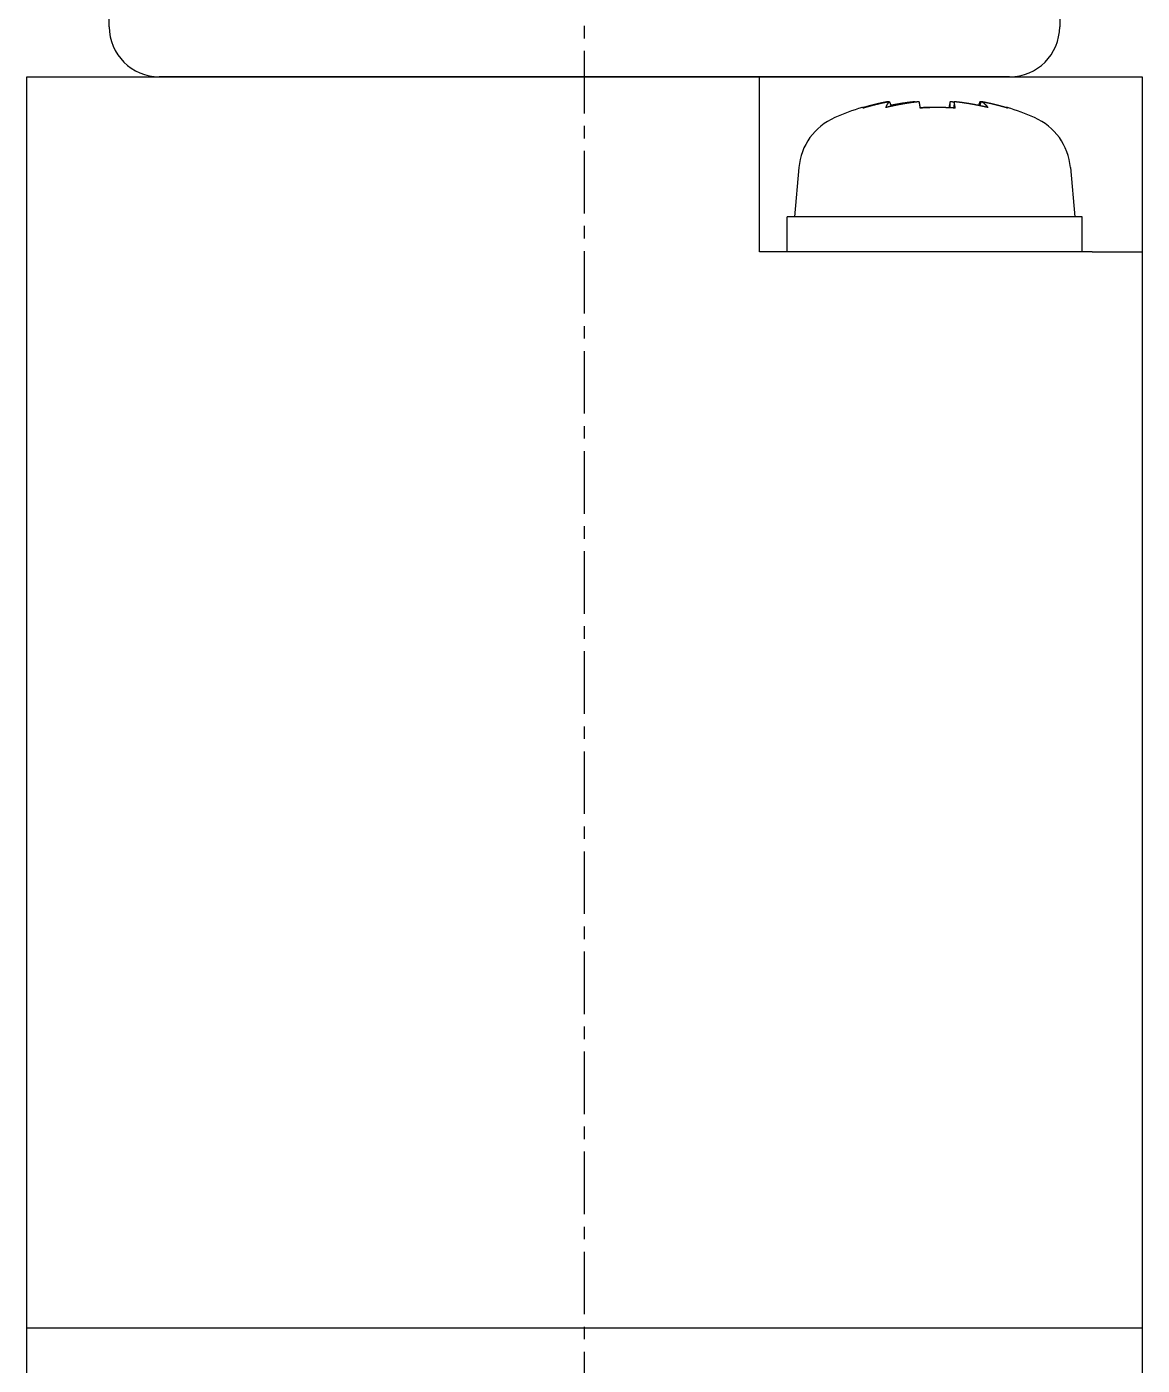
# Model space of a CAD drawing. Extents: x 8 to 293, y -214 to 82.
# Drawn here: x 69.33 to 91.63, y -108.77 to -82.02 of the extents above; entities that cross this region are included whole.
import ezdxf

# ---------------------------------------------------------------- set-up
doc = ezdxf.new("R2010")
doc.units = 0
doc.linetypes.add('CENTER', pattern=[2, 1.25, -0.25, 0.25, -0.25])
doc.layers.get('0').update_dxf_attribs({"linetype": 'CONTINUOUS'})
doc.layers.add('CENTER', color=1, linetype='CENTER')

msp = doc.modelspace()

# ---------------------------------------------------------------- linework, layer by layer
at = {"color": 7, "linetype": 'CONTINUOUS'}
for p, q in [((70.976, -82.019), (70.976, -74.519)), ((89.976, -74.519), (89.976, -82.019)), ((69.326, -83.019), (91.626, -83.019)), ((69.326, -164.019), (69.326, -83.019)), ((88.976, -83.019), (71.976, -83.019)), ((83.976, -86.519), (83.976, -83.019)), ((91.626, -83.019), (91.626, -164.019)), ((86.546, -83.522), (86.544, -83.517)), ((86.574, -83.517), (86.61, -83.608)), ((87.088, -83.517), (87.088, -83.526)), ((87.787, -83.64), (87.785, -83.517)), ((87.865, -83.517), (87.863, -83.643)), ((88.379, -83.517), (88.35, -83.591)), ((88.378, -83.597), (88.409, -83.517)), ((84.763, -84.831), (84.676, -85.819)), ((90.19, -84.831), (90.276, -85.819)), ((84.526, -86.519), (84.526, -85.819)), ((90.426, -85.819), (84.526, -85.819)), ((90.426, -86.519), (90.426, -85.819)), ((90.626, -86.519), (83.976, -86.519)), ((90.626, -86.519), (91.626, -86.519)), ((69.326, -108.019), (91.626, -108.019))]:
    msp.add_line(p, q, dxfattribs=at)
for points in [[(86.05, -83.645, 0), (86.05, -83.645, 0), (86.05, -83.644, 0), (86.05, -83.644, 0), (86.049, -83.644, 0), (86.049, -83.644, 0), (86.049, -83.644, 0), (86.048, -83.643, 0), (86.048, -83.643, 0), (86.048, -83.643, 0), (86.047, -83.643, 0), (86.047, -83.642, 0), (86.047, -83.642, 0), (86.046, -83.642, 0), (86.046, -83.642, 0), (86.046, -83.642, 0), (86.046, -83.642, 0), (86.045, -83.641, 0), (86.045, -83.641, 0), (86.045, -83.641, 0), (86.044, -83.641, 0), (86.044, -83.641, 0), (86.044, -83.641, 0), (86.044, -83.64, 0), (86.043, -83.64, 0), (86.043, -83.64, 0), (86.043, -83.64, 0), (86.043, -83.64, 0), (86.042, -83.639, 0), (86.042, -83.639, 0), (86.042, -83.639, 0), (86.041, -83.639, 0), (86.041, -83.639, 0), (86.041, -83.639, 0), (86.041, -83.639, 0), (86.04, -83.638, 0), (86.04, -83.638, 0), (86.04, -83.638, 0), (86.04, -83.638, 0), (86.039, -83.638, 0), (86.039, -83.638, 0), (86.039, -83.638, 0), (86.039, -83.638, 0), (86.038, -83.638, 0), (86.038, -83.637, 0), (86.038, -83.637, 0), (86.038, -83.637, 0), (86.037, -83.637, 0), (86.037, -83.637, 0), (86.037, -83.637, 0), (86.037, -83.637, 0), (86.037, -83.637, 0), (86.036, -83.636, 0), (86.036, -83.636, 0), (86.036, -83.636, 0), (86.036, -83.636, 0), (86.035, -83.636, 0), (86.035, -83.636, 0), (86.035, -83.636, 0), (86.035, -83.636, 0), (86.034, -83.636, 0), (86.034, -83.636, 0), (86.034, -83.636, 0), (86.034, -83.635, 0), (86.034, -83.635, 0), (86.033, -83.635, 0), (86.033, -83.635, 0), (86.033, -83.635, 0), (86.033, -83.635, 0), (86.033, -83.635, 0), (86.032, -83.635, 0), (86.032, -83.635, 0), (86.032, -83.635, 0), (86.032, -83.635, 0), (86.032, -83.635, 0), (86.031, -83.635, 0), (86.031, -83.635, 0), (86.031, -83.635, 0), (86.031, -83.635, 0), (86.031, -83.635, 0), (86.031, -83.635, 0), (86.03, -83.635, 0), (86.03, -83.635, 0), (86.03, -83.635, 0), (86.03, -83.634, 0), (86.03, -83.634, 0), (86.029, -83.634, 0), (86.029, -83.634, 0), (86.029, -83.634, 0), (86.029, -83.634, 0), (86.029, -83.634, 0), (86.029, -83.634, 0), (86.028, -83.634, 0), (86.028, -83.634, 0), (86.028, -83.634, 0), (86.028, -83.634, 0), (86.028, -83.634, 0), (86.028, -83.634, 0), (86.027, -83.634, 0), (86.027, -83.634, 0), (86.027, -83.634, 0), (86.027, -83.634, 0), (86.027, -83.634, 0), (86.027, -83.634, 0), (86.026, -83.634, 0), (86.026, -83.634, 0), (86.026, -83.634, 0), (86.026, -83.635, 0), (86.026, -83.635, 0), (86.026, -83.635, 0), (86.026, -83.635, 0), (86.026, -83.635, 0), (86.025, -83.635, 0), (86.025, -83.635, 0), (86.025, -83.635, 0), (86.025, -83.635, 0), (86.025, -83.635, 0), (86.025, -83.635, 0), (86.025, -83.635, 0), (86.025, -83.635, 0), (86.024, -83.635, 0), (86.024, -83.635, 0), (86.024, -83.635, 0), (86.024, -83.635, 0), (86.024, -83.635, 0), (86.024, -83.635, 0), (86.024, -83.635, 0), (86.024, -83.635, 0), (86.023, -83.635, 0)], [(86.544, -83.517, 0), (86.54, -83.518, 0), (86.536, -83.518, 0), (86.532, -83.519, 0), (86.528, -83.52, 0), (86.524, -83.521, 0), (86.52, -83.521, 0), (86.516, -83.522, 0), (86.512, -83.523, 0), (86.508, -83.524, 0), (86.504, -83.525, 0), (86.5, -83.525, 0), (86.496, -83.526, 0), (86.492, -83.527, 0), (86.488, -83.528, 0), (86.484, -83.528, 0), (86.48, -83.529, 0), (86.476, -83.53, 0), (86.472, -83.531, 0), (86.469, -83.532, 0), (86.465, -83.532, 0), (86.46, -83.533, 0), (86.457, -83.534, 0), (86.453, -83.535, 0), (86.449, -83.536, 0), (86.445, -83.537, 0), (86.441, -83.537, 0), (86.437, -83.538, 0), (86.433, -83.539, 0), (86.429, -83.54, 0), (86.425, -83.541, 0), (86.421, -83.541, 0), (86.417, -83.542, 0), (86.413, -83.543, 0), (86.409, -83.544, 0), (86.405, -83.545, 0), (86.401, -83.546, 0), (86.397, -83.547, 0), (86.393, -83.547, 0), (86.389, -83.548, 0), (86.385, -83.549, 0), (86.381, -83.55, 0), (86.377, -83.551, 0), (86.374, -83.552, 0), (86.37, -83.553, 0), (86.366, -83.554, 0), (86.362, -83.555, 0), (86.358, -83.555, 0), (86.354, -83.556, 0), (86.35, -83.557, 0), (86.346, -83.558, 0), (86.342, -83.559, 0), (86.338, -83.56, 0), (86.334, -83.561, 0), (86.33, -83.562, 0), (86.326, -83.563, 0), (86.322, -83.564, 0), (86.318, -83.565, 0), (86.314, -83.566, 0), (86.31, -83.567, 0), (86.306, -83.567, 0), (86.302, -83.568, 0), (86.299, -83.569, 0), (86.295, -83.57, 0), (86.291, -83.571, 0), (86.287, -83.572, 0), (86.283, -83.573, 0), (86.279, -83.574, 0), (86.275, -83.575, 0), (86.271, -83.576, 0), (86.267, -83.577, 0), (86.263, -83.578, 0), (86.259, -83.579, 0), (86.255, -83.58, 0), (86.251, -83.581, 0), (86.248, -83.582, 0), (86.244, -83.583, 0), (86.24, -83.584, 0), (86.236, -83.585, 0), (86.232, -83.586, 0), (86.228, -83.587, 0), (86.224, -83.588, 0), (86.22, -83.589, 0), (86.216, -83.59, 0), (86.212, -83.591, 0), (86.208, -83.592, 0), (86.204, -83.593, 0), (86.201, -83.594, 0), (86.197, -83.595, 0), (86.193, -83.596, 0), (86.189, -83.597, 0), (86.185, -83.598, 0), (86.181, -83.599, 0), (86.177, -83.6, 0), (86.173, -83.601, 0), (86.169, -83.602, 0), (86.165, -83.603, 0), (86.161, -83.604, 0), (86.157, -83.605, 0), (86.153, -83.606, 0), (86.15, -83.608, 0), (86.146, -83.609, 0), (86.142, -83.61, 0), (86.138, -83.611, 0), (86.134, -83.612, 0), (86.13, -83.613, 0), (86.126, -83.614, 0), (86.122, -83.615, 0), (86.118, -83.616, 0), (86.115, -83.617, 0), (86.111, -83.618, 0), (86.107, -83.619, 0), (86.103, -83.621, 0), (86.099, -83.622, 0), (86.095, -83.623, 0), (86.091, -83.624, 0), (86.087, -83.625, 0), (86.083, -83.626, 0), (86.079, -83.627, 0), (86.076, -83.628, 0), (86.072, -83.629, 0), (86.068, -83.631, 0), (86.064, -83.632, 0), (86.06, -83.633, 0), (86.056, -83.634, 0), (86.052, -83.635, 0), (86.048, -83.636, 0), (86.045, -83.638, 0), (86.041, -83.639, 0)], [(86.574, -83.517, 0), (86.57, -83.518, 0), (86.566, -83.518, 0), (86.562, -83.519, 0), (86.558, -83.52, 0), (86.554, -83.521, 0), (86.549, -83.522, 0), (86.545, -83.522, 0), (86.541, -83.523, 0), (86.537, -83.524, 0), (86.533, -83.525, 0), (86.529, -83.526, 0), (86.525, -83.526, 0), (86.52, -83.527, 0), (86.516, -83.528, 0), (86.512, -83.529, 0), (86.508, -83.53, 0), (86.504, -83.531, 0), (86.5, -83.531, 0), (86.496, -83.532, 0), (86.492, -83.533, 0), (86.487, -83.534, 0), (86.483, -83.535, 0), (86.479, -83.536, 0), (86.475, -83.537, 0), (86.471, -83.537, 0), (86.467, -83.538, 0), (86.463, -83.539, 0), (86.459, -83.54, 0), (86.454, -83.541, 0), (86.45, -83.542, 0), (86.446, -83.543, 0), (86.442, -83.543, 0), (86.438, -83.544, 0), (86.434, -83.545, 0), (86.43, -83.546, 0), (86.426, -83.547, 0), (86.421, -83.548, 0), (86.417, -83.549, 0), (86.413, -83.55, 0), (86.409, -83.551, 0), (86.405, -83.552, 0), (86.401, -83.553, 0), (86.397, -83.553, 0), (86.393, -83.554, 0), (86.389, -83.555, 0), (86.385, -83.556, 0), (86.38, -83.557, 0), (86.376, -83.558, 0), (86.372, -83.559, 0), (86.368, -83.56, 0), (86.364, -83.561, 0), (86.36, -83.562, 0), (86.356, -83.563, 0), (86.352, -83.564, 0), (86.348, -83.565, 0), (86.344, -83.566, 0), (86.339, -83.567, 0), (86.335, -83.568, 0), (86.331, -83.569, 0), (86.327, -83.57, 0), (86.323, -83.571, 0), (86.319, -83.572, 0), (86.315, -83.573, 0), (86.311, -83.574, 0), (86.307, -83.575, 0), (86.302, -83.576, 0), (86.298, -83.577, 0), (86.294, -83.578, 0), (86.29, -83.579, 0), (86.286, -83.58, 0), (86.282, -83.581, 0), (86.278, -83.582, 0), (86.274, -83.583, 0), (86.27, -83.584, 0), (86.266, -83.585, 0), (86.262, -83.586, 0), (86.257, -83.587, 0), (86.253, -83.588, 0), (86.249, -83.589, 0), (86.245, -83.59, 0), (86.241, -83.591, 0), (86.237, -83.592, 0), (86.233, -83.593, 0), (86.229, -83.594, 0), (86.225, -83.596, 0), (86.221, -83.597, 0), (86.217, -83.598, 0), (86.213, -83.599, 0), (86.209, -83.6, 0), (86.204, -83.601, 0), (86.201, -83.602, 0), (86.196, -83.603, 0), (86.192, -83.604, 0), (86.188, -83.605, 0), (86.184, -83.606, 0), (86.18, -83.608, 0), (86.176, -83.609, 0), (86.172, -83.61, 0), (86.168, -83.611, 0), (86.164, -83.612, 0), (86.16, -83.613, 0), (86.156, -83.614, 0), (86.152, -83.615, 0), (86.148, -83.617, 0), (86.144, -83.618, 0), (86.139, -83.619, 0), (86.135, -83.62, 0), (86.131, -83.621, 0), (86.127, -83.622, 0), (86.123, -83.623, 0), (86.119, -83.624, 0), (86.115, -83.626, 0), (86.111, -83.627, 0), (86.107, -83.628, 0), (86.103, -83.629, 0), (86.099, -83.63, 0), (86.095, -83.632, 0), (86.091, -83.633, 0), (86.087, -83.634, 0), (86.083, -83.635, 0), (86.079, -83.636, 0), (86.075, -83.638, 0), (86.071, -83.639, 0), (86.067, -83.64, 0), (86.063, -83.641, 0), (86.059, -83.642, 0), (86.055, -83.644, 0), (86.05, -83.645, 0)], [(87.168, -83.517, 0), (87.162, -83.517, 0), (87.157, -83.518, 0), (87.152, -83.519, 0), (87.147, -83.519, 0), (87.141, -83.52, 0), (87.136, -83.52, 0), (87.131, -83.521, 0), (87.126, -83.522, 0), (87.12, -83.522, 0), (87.115, -83.523, 0), (87.11, -83.523, 0), (87.105, -83.524, 0), (87.099, -83.525, 0), (87.094, -83.525, 0), (87.089, -83.526, 0), (87.084, -83.527, 0), (87.078, -83.527, 0), (87.073, -83.528, 0), (87.068, -83.529, 0), (87.062, -83.529, 0), (87.057, -83.53, 0), (87.052, -83.531, 0), (87.047, -83.531, 0), (87.041, -83.532, 0), (87.036, -83.533, 0), (87.031, -83.533, 0), (87.026, -83.534, 0), (87.02, -83.535, 0), (87.015, -83.535, 0), (87.01, -83.536, 0), (87.005, -83.537, 0), (86.999, -83.538, 0), (86.994, -83.538, 0), (86.989, -83.539, 0), (86.984, -83.54, 0), (86.978, -83.541, 0), (86.973, -83.541, 0), (86.968, -83.542, 0), (86.963, -83.543, 0), (86.957, -83.544, 0), (86.952, -83.545, 0), (86.947, -83.545, 0), (86.942, -83.546, 0), (86.936, -83.547, 0), (86.931, -83.548, 0), (86.926, -83.549, 0), (86.921, -83.549, 0), (86.915, -83.55, 0), (86.91, -83.551, 0), (86.905, -83.552, 0), (86.9, -83.553, 0), (86.894, -83.554, 0), (86.889, -83.555, 0), (86.884, -83.555, 0), (86.879, -83.556, 0), (86.873, -83.557, 0), (86.868, -83.558, 0), (86.863, -83.559, 0), (86.858, -83.56, 0), (86.852, -83.561, 0), (86.847, -83.561, 0), (86.842, -83.562, 0), (86.837, -83.563, 0), (86.831, -83.564, 0), (86.826, -83.565, 0), (86.821, -83.566, 0), (86.816, -83.567, 0), (86.81, -83.568, 0), (86.805, -83.569, 0), (86.8, -83.57, 0), (86.794, -83.571, 0), (86.789, -83.572, 0), (86.784, -83.573, 0), (86.779, -83.574, 0), (86.774, -83.575, 0), (86.768, -83.576, 0), (86.763, -83.577, 0), (86.758, -83.578, 0), (86.753, -83.579, 0), (86.747, -83.58, 0), (86.742, -83.581, 0), (86.737, -83.582, 0), (86.732, -83.583, 0), (86.726, -83.584, 0), (86.721, -83.585, 0), (86.716, -83.586, 0), (86.711, -83.587, 0), (86.706, -83.588, 0), (86.7, -83.589, 0), (86.695, -83.59, 0), (86.69, -83.591, 0), (86.685, -83.592, 0), (86.679, -83.593, 0), (86.674, -83.594, 0), (86.669, -83.595, 0), (86.664, -83.597, 0), (86.658, -83.598, 0), (86.653, -83.599, 0), (86.648, -83.6, 0), (86.643, -83.601, 0), (86.638, -83.602, 0), (86.632, -83.603, 0), (86.627, -83.604, 0), (86.622, -83.605, 0), (86.617, -83.606, 0), (86.611, -83.608, 0), (86.606, -83.609, 0), (86.601, -83.61, 0), (86.596, -83.611, 0), (86.591, -83.612, 0), (86.585, -83.614, 0), (86.58, -83.615, 0), (86.575, -83.616, 0), (86.57, -83.617, 0), (86.564, -83.618, 0), (86.559, -83.62, 0), (86.554, -83.621, 0), (86.549, -83.622, 0), (86.544, -83.623, 0), (86.538, -83.624, 0), (86.533, -83.626, 0), (86.528, -83.627, 0), (86.523, -83.628, 0), (86.518, -83.629, 0), (86.512, -83.63, 0), (86.507, -83.632, 0), (86.502, -83.633, 0), (86.497, -83.634, 0)], [(86.575, -83.517, 0), (86.574, -83.517, 0), (86.573, -83.518, 0), (86.573, -83.518, 0), (86.572, -83.519, 0), (86.571, -83.519, 0), (86.57, -83.52, 0), (86.57, -83.521, 0), (86.569, -83.521, 0), (86.568, -83.522, 0), (86.567, -83.522, 0), (86.567, -83.523, 0), (86.566, -83.524, 0), (86.565, -83.524, 0), (86.564, -83.525, 0), (86.564, -83.526, 0), (86.563, -83.526, 0), (86.562, -83.527, 0), (86.561, -83.528, 0), (86.561, -83.528, 0), (86.56, -83.529, 0), (86.559, -83.53, 0), (86.559, -83.53, 0), (86.558, -83.531, 0), (86.557, -83.532, 0), (86.557, -83.532, 0), (86.556, -83.533, 0), (86.555, -83.534, 0), (86.555, -83.534, 0), (86.554, -83.535, 0), (86.553, -83.536, 0), (86.552, -83.537, 0), (86.552, -83.537, 0), (86.551, -83.538, 0), (86.55, -83.539, 0), (86.55, -83.54, 0), (86.549, -83.54, 0), (86.548, -83.541, 0), (86.548, -83.542, 0), (86.547, -83.543, 0), (86.546, -83.543, 0), (86.546, -83.544, 0), (86.545, -83.545, 0), (86.544, -83.546, 0), (86.544, -83.547, 0), (86.543, -83.547, 0), (86.542, -83.548, 0), (86.542, -83.549, 0), (86.541, -83.55, 0), (86.54, -83.551, 0), (86.54, -83.552, 0), (86.539, -83.552, 0), (86.539, -83.553, 0), (86.538, -83.554, 0), (86.537, -83.555, 0), (86.537, -83.556, 0), (86.536, -83.557, 0), (86.535, -83.558, 0), (86.535, -83.559, 0), (86.534, -83.559, 0), (86.534, -83.56, 0), (86.533, -83.561, 0), (86.532, -83.562, 0), (86.532, -83.563, 0), (86.531, -83.564, 0), (86.531, -83.565, 0), (86.53, -83.566, 0), (86.529, -83.567, 0), (86.529, -83.568, 0), (86.528, -83.569, 0), (86.528, -83.57, 0), (86.527, -83.571, 0), (86.526, -83.572, 0), (86.526, -83.573, 0), (86.525, -83.573, 0), (86.525, -83.575, 0), (86.524, -83.576, 0), (86.523, -83.576, 0), (86.523, -83.577, 0), (86.522, -83.578, 0), (86.522, -83.579, 0), (86.521, -83.581, 0), (86.52, -83.582, 0), (86.52, -83.582, 0), (86.519, -83.584, 0), (86.519, -83.585, 0), (86.518, -83.586, 0), (86.518, -83.587, 0), (86.517, -83.588, 0), (86.517, -83.589, 0), (86.516, -83.59, 0), (86.516, -83.591, 0), (86.515, -83.592, 0), (86.514, -83.593, 0), (86.514, -83.594, 0), (86.513, -83.595, 0), (86.513, -83.596, 0), (86.512, -83.597, 0), (86.512, -83.599, 0), (86.511, -83.6, 0), (86.511, -83.601, 0), (86.51, -83.602, 0), (86.51, -83.603, 0), (86.509, -83.604, 0), (86.508, -83.605, 0), (86.508, -83.606, 0), (86.507, -83.608, 0), (86.507, -83.609, 0), (86.507, -83.61, 0), (86.506, -83.611, 0), (86.505, -83.612, 0), (86.505, -83.613, 0), (86.504, -83.615, 0), (86.504, -83.616, 0), (86.504, -83.617, 0), (86.503, -83.618, 0), (86.502, -83.619, 0), (86.502, -83.621, 0), (86.501, -83.622, 0), (86.501, -83.623, 0), (86.501, -83.624, 0), (86.5, -83.626, 0), (86.5, -83.627, 0), (86.499, -83.628, 0), (86.499, -83.629, 0), (86.498, -83.63, 0), (86.498, -83.632, 0), (86.497, -83.633, 0), (86.497, -83.634, 0)], [(87.088, -83.517, 0), (87.084, -83.517, 0), (87.08, -83.518, 0), (87.076, -83.518, 0), (87.073, -83.519, 0), (87.069, -83.519, 0), (87.065, -83.519, 0), (87.061, -83.52, 0), (87.057, -83.52, 0), (87.054, -83.521, 0), (87.05, -83.521, 0), (87.046, -83.521, 0), (87.042, -83.522, 0), (87.038, -83.522, 0), (87.035, -83.523, 0), (87.031, -83.523, 0), (87.027, -83.524, 0), (87.023, -83.524, 0), (87.019, -83.525, 0), (87.016, -83.525, 0), (87.012, -83.525, 0), (87.008, -83.526, 0), (87.004, -83.526, 0), (87, -83.527, 0), (86.997, -83.527, 0), (86.993, -83.528, 0), (86.989, -83.528, 0), (86.985, -83.529, 0), (86.981, -83.529, 0), (86.978, -83.53, 0), (86.974, -83.53, 0), (86.97, -83.531, 0), (86.966, -83.531, 0), (86.963, -83.532, 0), (86.959, -83.532, 0), (86.955, -83.533, 0), (86.951, -83.533, 0), (86.947, -83.534, 0), (86.944, -83.534, 0), (86.94, -83.535, 0), (86.936, -83.535, 0), (86.932, -83.536, 0), (86.928, -83.536, 0), (86.924, -83.537, 0), (86.921, -83.537, 0), (86.917, -83.538, 0), (86.913, -83.538, 0), (86.909, -83.539, 0), (86.906, -83.539, 0), (86.902, -83.54, 0), (86.898, -83.54, 0), (86.894, -83.541, 0), (86.89, -83.541, 0), (86.887, -83.542, 0), (86.883, -83.543, 0), (86.879, -83.543, 0), (86.875, -83.544, 0), (86.871, -83.544, 0), (86.868, -83.545, 0), (86.864, -83.545, 0), (86.86, -83.546, 0), (86.856, -83.546, 0), (86.853, -83.547, 0), (86.849, -83.548, 0), (86.845, -83.548, 0), (86.841, -83.549, 0), (86.837, -83.549, 0), (86.834, -83.55, 0), (86.83, -83.55, 0), (86.826, -83.551, 0), (86.822, -83.552, 0), (86.818, -83.552, 0), (86.815, -83.553, 0), (86.811, -83.553, 0), (86.807, -83.554, 0), (86.803, -83.555, 0), (86.799, -83.555, 0), (86.796, -83.556, 0), (86.792, -83.557, 0), (86.788, -83.557, 0), (86.784, -83.558, 0), (86.781, -83.558, 0), (86.777, -83.559, 0), (86.773, -83.56, 0), (86.769, -83.56, 0), (86.765, -83.561, 0), (86.762, -83.562, 0), (86.758, -83.562, 0), (86.754, -83.563, 0), (86.75, -83.564, 0), (86.746, -83.564, 0), (86.743, -83.565, 0), (86.739, -83.566, 0), (86.735, -83.566, 0), (86.731, -83.567, 0), (86.728, -83.567, 0), (86.724, -83.568, 0), (86.72, -83.569, 0), (86.716, -83.57, 0), (86.713, -83.57, 0), (86.709, -83.571, 0), (86.705, -83.572, 0), (86.701, -83.572, 0), (86.697, -83.573, 0), (86.694, -83.574, 0), (86.69, -83.574, 0), (86.686, -83.575, 0), (86.682, -83.576, 0), (86.678, -83.576, 0), (86.675, -83.577, 0), (86.671, -83.578, 0), (86.667, -83.579, 0), (86.663, -83.579, 0), (86.66, -83.58, 0), (86.656, -83.581, 0), (86.652, -83.581, 0), (86.648, -83.582, 0), (86.645, -83.583, 0), (86.641, -83.584, 0), (86.637, -83.584, 0), (86.633, -83.585, 0), (86.629, -83.586, 0), (86.626, -83.587, 0), (86.622, -83.587, 0), (86.618, -83.588, 0), (86.615, -83.589, 0), (86.611, -83.59, 0), (86.607, -83.59, 0), (86.603, -83.591, 0)], [(87.191, -83.645, 0), (87.19, -83.644, 0), (87.19, -83.642, 0), (87.19, -83.641, 0), (87.19, -83.64, 0), (87.19, -83.639, 0), (87.19, -83.638, 0), (87.189, -83.636, 0), (87.189, -83.635, 0), (87.189, -83.634, 0), (87.189, -83.633, 0), (87.189, -83.632, 0), (87.189, -83.63, 0), (87.188, -83.629, 0), (87.188, -83.628, 0), (87.188, -83.627, 0), (87.188, -83.626, 0), (87.188, -83.624, 0), (87.187, -83.623, 0), (87.187, -83.622, 0), (87.187, -83.621, 0), (87.187, -83.62, 0), (87.187, -83.619, 0), (87.187, -83.618, 0), (87.186, -83.617, 0), (87.186, -83.615, 0), (87.186, -83.614, 0), (87.186, -83.613, 0), (87.186, -83.612, 0), (87.186, -83.611, 0), (87.185, -83.61, 0), (87.185, -83.609, 0), (87.185, -83.608, 0), (87.185, -83.606, 0), (87.185, -83.605, 0), (87.184, -83.604, 0), (87.184, -83.603, 0), (87.184, -83.602, 0), (87.184, -83.601, 0), (87.184, -83.6, 0), (87.183, -83.599, 0), (87.183, -83.598, 0), (87.183, -83.597, 0), (87.183, -83.596, 0), (87.183, -83.594, 0), (87.183, -83.593, 0), (87.183, -83.592, 0), (87.182, -83.591, 0), (87.182, -83.59, 0), (87.182, -83.589, 0), (87.182, -83.588, 0), (87.182, -83.587, 0), (87.181, -83.586, 0), (87.181, -83.585, 0), (87.181, -83.584, 0), (87.181, -83.583, 0), (87.181, -83.582, 0), (87.18, -83.581, 0), (87.18, -83.58, 0), (87.18, -83.579, 0), (87.18, -83.578, 0), (87.18, -83.577, 0), (87.18, -83.576, 0), (87.179, -83.575, 0), (87.179, -83.574, 0), (87.179, -83.573, 0), (87.179, -83.572, 0), (87.179, -83.571, 0), (87.179, -83.57, 0), (87.178, -83.569, 0), (87.178, -83.568, 0), (87.178, -83.567, 0), (87.178, -83.566, 0), (87.178, -83.565, 0), (87.177, -83.564, 0), (87.177, -83.563, 0), (87.177, -83.562, 0), (87.177, -83.561, 0), (87.177, -83.56, 0), (87.177, -83.559, 0), (87.176, -83.558, 0), (87.176, -83.557, 0), (87.176, -83.556, 0), (87.176, -83.555, 0), (87.176, -83.554, 0), (87.175, -83.553, 0), (87.175, -83.553, 0), (87.175, -83.552, 0), (87.175, -83.551, 0), (87.175, -83.55, 0), (87.175, -83.549, 0), (87.174, -83.548, 0), (87.174, -83.547, 0), (87.174, -83.546, 0), (87.174, -83.545, 0), (87.174, -83.544, 0), (87.174, -83.543, 0), (87.173, -83.543, 0), (87.173, -83.542, 0), (87.173, -83.541, 0), (87.173, -83.54, 0), (87.173, -83.539, 0), (87.172, -83.538, 0), (87.172, -83.537, 0), (87.172, -83.537, 0), (87.172, -83.536, 0), (87.172, -83.535, 0), (87.172, -83.534, 0), (87.171, -83.533, 0), (87.171, -83.532, 0), (87.171, -83.531, 0), (87.171, -83.531, 0), (87.171, -83.53, 0), (87.171, -83.529, 0), (87.17, -83.528, 0), (87.17, -83.527, 0), (87.17, -83.526, 0), (87.17, -83.526, 0), (87.17, -83.525, 0), (87.169, -83.524, 0), (87.169, -83.523, 0), (87.169, -83.522, 0), (87.169, -83.522, 0), (87.169, -83.521, 0), (87.168, -83.52, 0), (87.168, -83.519, 0), (87.168, -83.518, 0), (87.168, -83.518, 0), (87.168, -83.517, 0)], [(87.477, -83.635, 0), (87.474, -83.635, 0), (87.472, -83.635, 0), (87.47, -83.635, 0), (87.468, -83.635, 0), (87.465, -83.635, 0), (87.463, -83.635, 0), (87.461, -83.635, 0), (87.459, -83.635, 0), (87.456, -83.635, 0), (87.454, -83.634, 0), (87.452, -83.634, 0), (87.45, -83.634, 0), (87.447, -83.634, 0), (87.445, -83.634, 0), (87.443, -83.634, 0), (87.441, -83.634, 0), (87.438, -83.634, 0), (87.436, -83.634, 0), (87.434, -83.634, 0), (87.432, -83.634, 0), (87.429, -83.634, 0), (87.427, -83.634, 0), (87.425, -83.634, 0), (87.423, -83.634, 0), (87.42, -83.634, 0), (87.418, -83.634, 0), (87.416, -83.634, 0), (87.414, -83.634, 0), (87.412, -83.634, 0), (87.409, -83.634, 0), (87.407, -83.634, 0), (87.405, -83.634, 0), (87.403, -83.634, 0), (87.4, -83.634, 0), (87.398, -83.634, 0), (87.396, -83.634, 0), (87.394, -83.634, 0), (87.391, -83.634, 0), (87.389, -83.634, 0), (87.387, -83.634, 0), (87.385, -83.634, 0), (87.382, -83.634, 0), (87.38, -83.634, 0), (87.378, -83.634, 0), (87.376, -83.634, 0), (87.373, -83.634, 0), (87.371, -83.634, 0), (87.369, -83.635, 0), (87.367, -83.635, 0), (87.364, -83.635, 0), (87.362, -83.635, 0), (87.36, -83.635, 0), (87.358, -83.635, 0), (87.355, -83.635, 0), (87.353, -83.635, 0), (87.351, -83.635, 0), (87.349, -83.635, 0), (87.346, -83.635, 0), (87.344, -83.635, 0), (87.342, -83.635, 0), (87.34, -83.635, 0), (87.338, -83.635, 0), (87.335, -83.635, 0), (87.333, -83.635, 0), (87.331, -83.635, 0), (87.329, -83.635, 0), (87.326, -83.635, 0), (87.324, -83.635, 0), (87.322, -83.635, 0), (87.32, -83.635, 0), (87.317, -83.635, 0), (87.315, -83.635, 0), (87.313, -83.635, 0), (87.311, -83.635, 0), (87.308, -83.635, 0), (87.306, -83.635, 0), (87.304, -83.635, 0), (87.302, -83.635, 0), (87.299, -83.635, 0), (87.297, -83.635, 0), (87.295, -83.635, 0), (87.293, -83.636, 0), (87.29, -83.636, 0), (87.288, -83.636, 0), (87.286, -83.636, 0), (87.284, -83.636, 0), (87.281, -83.636, 0), (87.279, -83.636, 0), (87.277, -83.636, 0), (87.275, -83.636, 0), (87.272, -83.636, 0), (87.27, -83.636, 0), (87.268, -83.636, 0), (87.266, -83.636, 0), (87.264, -83.636, 0), (87.261, -83.636, 0), (87.259, -83.636, 0), (87.257, -83.636, 0), (87.255, -83.636, 0), (87.252, -83.636, 0), (87.25, -83.637, 0), (87.248, -83.637, 0), (87.246, -83.637, 0), (87.243, -83.637, 0), (87.241, -83.637, 0), (87.239, -83.637, 0), (87.237, -83.637, 0), (87.234, -83.637, 0), (87.232, -83.637, 0), (87.23, -83.637, 0), (87.228, -83.637, 0), (87.225, -83.637, 0), (87.223, -83.637, 0), (87.221, -83.638, 0), (87.219, -83.638, 0), (87.217, -83.638, 0), (87.214, -83.638, 0), (87.212, -83.638, 0), (87.21, -83.638, 0), (87.208, -83.638, 0), (87.205, -83.638, 0), (87.203, -83.638, 0), (87.201, -83.638, 0), (87.199, -83.638, 0), (87.196, -83.638, 0), (87.194, -83.638, 0), (87.192, -83.638, 0), (87.19, -83.639, 0)], [(87.888, -83.645, 0), (87.882, -83.644, 0), (87.877, -83.644, 0), (87.872, -83.644, 0), (87.866, -83.644, 0), (87.861, -83.643, 0), (87.855, -83.643, 0), (87.85, -83.643, 0), (87.844, -83.642, 0), (87.839, -83.642, 0), (87.834, -83.642, 0), (87.828, -83.641, 0), (87.823, -83.641, 0), (87.817, -83.641, 0), (87.812, -83.641, 0), (87.806, -83.64, 0), (87.801, -83.64, 0), (87.796, -83.64, 0), (87.79, -83.64, 0), (87.785, -83.639, 0), (87.779, -83.639, 0), (87.774, -83.639, 0), (87.768, -83.639, 0), (87.763, -83.639, 0), (87.757, -83.638, 0), (87.752, -83.638, 0), (87.747, -83.638, 0), (87.741, -83.638, 0), (87.736, -83.638, 0), (87.73, -83.637, 0), (87.725, -83.637, 0), (87.719, -83.637, 0), (87.714, -83.637, 0), (87.709, -83.637, 0), (87.703, -83.637, 0), (87.698, -83.636, 0), (87.692, -83.636, 0), (87.687, -83.636, 0), (87.681, -83.636, 0), (87.676, -83.636, 0), (87.67, -83.636, 0), (87.665, -83.636, 0), (87.659, -83.635, 0), (87.654, -83.635, 0), (87.649, -83.635, 0), (87.643, -83.635, 0), (87.638, -83.635, 0), (87.632, -83.635, 0), (87.627, -83.635, 0), (87.621, -83.635, 0), (87.616, -83.635, 0), (87.611, -83.635, 0), (87.605, -83.635, 0), (87.6, -83.635, 0), (87.594, -83.635, 0), (87.589, -83.635, 0), (87.583, -83.635, 0), (87.578, -83.634, 0), (87.572, -83.634, 0), (87.567, -83.634, 0), (87.561, -83.634, 0), (87.556, -83.634, 0), (87.55, -83.634, 0), (87.545, -83.634, 0), (87.54, -83.634, 0), (87.534, -83.634, 0), (87.529, -83.634, 0), (87.523, -83.634, 0), (87.518, -83.634, 0), (87.512, -83.634, 0), (87.507, -83.634, 0), (87.501, -83.634, 0), (87.496, -83.635, 0), (87.49, -83.635, 0), (87.485, -83.635, 0), (87.48, -83.635, 0), (87.474, -83.635, 0), (87.469, -83.635, 0), (87.463, -83.635, 0), (87.458, -83.635, 0), (87.452, -83.635, 0), (87.447, -83.635, 0), (87.441, -83.635, 0), (87.436, -83.635, 0), (87.43, -83.635, 0), (87.425, -83.635, 0), (87.42, -83.635, 0), (87.414, -83.636, 0), (87.409, -83.636, 0), (87.403, -83.636, 0), (87.398, -83.636, 0), (87.392, -83.636, 0), (87.387, -83.636, 0), (87.381, -83.636, 0), (87.376, -83.637, 0), (87.371, -83.637, 0), (87.365, -83.637, 0), (87.36, -83.637, 0), (87.354, -83.637, 0), (87.349, -83.637, 0), (87.343, -83.638, 0), (87.338, -83.638, 0), (87.332, -83.638, 0), (87.327, -83.638, 0), (87.321, -83.638, 0), (87.316, -83.639, 0), (87.311, -83.639, 0), (87.305, -83.639, 0), (87.3, -83.639, 0), (87.294, -83.639, 0), (87.289, -83.64, 0), (87.283, -83.64, 0), (87.278, -83.64, 0), (87.272, -83.64, 0), (87.267, -83.641, 0), (87.261, -83.641, 0), (87.256, -83.641, 0), (87.251, -83.641, 0), (87.245, -83.642, 0), (87.24, -83.642, 0), (87.234, -83.642, 0), (87.229, -83.643, 0), (87.223, -83.643, 0), (87.218, -83.643, 0), (87.212, -83.644, 0), (87.207, -83.644, 0), (87.201, -83.644, 0), (87.196, -83.644, 0), (87.191, -83.645, 0)], [(87.785, -83.517, 0), (87.785, -83.518, 0), (87.785, -83.518, 0), (87.785, -83.519, 0), (87.784, -83.52, 0), (87.784, -83.521, 0), (87.784, -83.521, 0), (87.784, -83.522, 0), (87.784, -83.523, 0), (87.784, -83.524, 0), (87.783, -83.525, 0), (87.783, -83.525, 0), (87.783, -83.526, 0), (87.783, -83.527, 0), (87.783, -83.528, 0), (87.783, -83.528, 0), (87.782, -83.529, 0), (87.782, -83.53, 0), (87.782, -83.531, 0), (87.782, -83.532, 0), (87.782, -83.532, 0), (87.781, -83.533, 0), (87.781, -83.534, 0), (87.781, -83.535, 0), (87.781, -83.536, 0), (87.781, -83.537, 0), (87.781, -83.537, 0), (87.781, -83.538, 0), (87.78, -83.539, 0), (87.78, -83.54, 0), (87.78, -83.541, 0), (87.78, -83.541, 0), (87.78, -83.542, 0), (87.779, -83.543, 0), (87.779, -83.544, 0), (87.779, -83.545, 0), (87.779, -83.546, 0), (87.779, -83.547, 0), (87.779, -83.547, 0), (87.778, -83.548, 0), (87.778, -83.549, 0), (87.778, -83.55, 0), (87.778, -83.551, 0), (87.778, -83.552, 0), (87.778, -83.553, 0), (87.777, -83.554, 0), (87.777, -83.555, 0), (87.777, -83.555, 0), (87.777, -83.556, 0), (87.777, -83.557, 0), (87.776, -83.558, 0), (87.776, -83.559, 0), (87.776, -83.56, 0), (87.776, -83.561, 0), (87.776, -83.562, 0), (87.776, -83.563, 0), (87.775, -83.564, 0), (87.775, -83.565, 0), (87.775, -83.566, 0), (87.775, -83.567, 0), (87.775, -83.567, 0), (87.775, -83.568, 0), (87.775, -83.569, 0), (87.774, -83.57, 0), (87.774, -83.571, 0), (87.774, -83.572, 0), (87.774, -83.573, 0), (87.774, -83.574, 0), (87.773, -83.575, 0), (87.773, -83.576, 0), (87.773, -83.577, 0), (87.773, -83.578, 0), (87.773, -83.579, 0), (87.773, -83.58, 0), (87.772, -83.581, 0), (87.772, -83.582, 0), (87.772, -83.583, 0), (87.772, -83.584, 0), (87.772, -83.585, 0), (87.772, -83.586, 0), (87.771, -83.587, 0), (87.771, -83.588, 0), (87.771, -83.589, 0), (87.771, -83.59, 0), (87.771, -83.591, 0), (87.771, -83.592, 0), (87.77, -83.593, 0), (87.77, -83.594, 0), (87.77, -83.595, 0), (87.77, -83.596, 0), (87.77, -83.597, 0), (87.769, -83.598, 0), (87.769, -83.599, 0), (87.769, -83.6, 0), (87.769, -83.601, 0), (87.769, -83.602, 0), (87.769, -83.603, 0), (87.769, -83.604, 0), (87.768, -83.605, 0), (87.768, -83.606, 0), (87.768, -83.608, 0), (87.768, -83.609, 0), (87.768, -83.61, 0), (87.767, -83.611, 0), (87.767, -83.612, 0), (87.767, -83.613, 0), (87.767, -83.614, 0), (87.767, -83.615, 0), (87.767, -83.616, 0), (87.766, -83.617, 0), (87.766, -83.618, 0), (87.766, -83.619, 0), (87.766, -83.621, 0), (87.766, -83.622, 0), (87.766, -83.623, 0), (87.765, -83.624, 0), (87.765, -83.625, 0), (87.765, -83.626, 0), (87.765, -83.627, 0), (87.765, -83.628, 0), (87.765, -83.629, 0), (87.764, -83.631, 0), (87.764, -83.632, 0), (87.764, -83.633, 0), (87.764, -83.634, 0), (87.764, -83.635, 0), (87.764, -83.636, 0), (87.763, -83.638, 0), (87.763, -83.639, 0)], [(87.865, -83.526, 0), (87.864, -83.526, 0), (87.864, -83.526, 0), (87.863, -83.526, 0), (87.862, -83.526, 0), (87.862, -83.526, 0), (87.861, -83.526, 0), (87.861, -83.525, 0), (87.86, -83.525, 0), (87.859, -83.525, 0), (87.859, -83.525, 0), (87.858, -83.525, 0), (87.858, -83.525, 0), (87.857, -83.525, 0), (87.856, -83.525, 0), (87.856, -83.525, 0), (87.855, -83.525, 0), (87.854, -83.525, 0), (87.854, -83.525, 0), (87.853, -83.525, 0), (87.853, -83.525, 0), (87.852, -83.524, 0), (87.851, -83.524, 0), (87.851, -83.524, 0), (87.85, -83.524, 0), (87.849, -83.524, 0), (87.849, -83.524, 0), (87.848, -83.524, 0), (87.847, -83.524, 0), (87.847, -83.524, 0), (87.846, -83.524, 0), (87.846, -83.524, 0), (87.845, -83.524, 0), (87.844, -83.523, 0), (87.844, -83.523, 0), (87.843, -83.523, 0), (87.843, -83.523, 0), (87.842, -83.523, 0), (87.841, -83.523, 0), (87.841, -83.523, 0), (87.84, -83.523, 0), (87.839, -83.523, 0), (87.839, -83.523, 0), (87.838, -83.523, 0), (87.838, -83.523, 0), (87.837, -83.523, 0), (87.836, -83.523, 0), (87.836, -83.522, 0), (87.835, -83.522, 0), (87.834, -83.522, 0), (87.834, -83.522, 0), (87.833, -83.522, 0), (87.833, -83.522, 0), (87.832, -83.522, 0), (87.831, -83.522, 0), (87.831, -83.522, 0), (87.83, -83.522, 0), (87.829, -83.522, 0), (87.829, -83.522, 0), (87.828, -83.522, 0), (87.828, -83.522, 0), (87.827, -83.522, 0), (87.826, -83.521, 0), (87.826, -83.521, 0), (87.825, -83.521, 0), (87.825, -83.521, 0), (87.824, -83.521, 0), (87.823, -83.521, 0), (87.823, -83.521, 0), (87.822, -83.521, 0), (87.821, -83.521, 0), (87.821, -83.521, 0), (87.82, -83.521, 0), (87.82, -83.521, 0), (87.819, -83.521, 0), (87.818, -83.52, 0), (87.818, -83.52, 0), (87.817, -83.52, 0), (87.816, -83.52, 0), (87.816, -83.52, 0), (87.815, -83.52, 0), (87.814, -83.52, 0), (87.814, -83.52, 0), (87.813, -83.52, 0), (87.813, -83.52, 0), (87.812, -83.52, 0), (87.811, -83.52, 0), (87.811, -83.52, 0), (87.81, -83.52, 0), (87.809, -83.519, 0), (87.809, -83.519, 0), (87.808, -83.519, 0), (87.808, -83.519, 0), (87.807, -83.519, 0), (87.806, -83.519, 0), (87.806, -83.519, 0), (87.805, -83.519, 0), (87.805, -83.519, 0), (87.804, -83.519, 0), (87.803, -83.519, 0), (87.803, -83.519, 0), (87.802, -83.519, 0), (87.801, -83.519, 0), (87.801, -83.519, 0), (87.8, -83.519, 0), (87.799, -83.518, 0), (87.799, -83.518, 0), (87.798, -83.518, 0), (87.798, -83.518, 0), (87.797, -83.518, 0), (87.796, -83.518, 0), (87.796, -83.518, 0), (87.795, -83.518, 0), (87.794, -83.518, 0), (87.794, -83.518, 0), (87.793, -83.518, 0), (87.793, -83.518, 0), (87.792, -83.518, 0), (87.791, -83.517, 0), (87.791, -83.517, 0), (87.79, -83.517, 0), (87.79, -83.517, 0), (87.789, -83.517, 0), (87.788, -83.517, 0), (87.788, -83.517, 0), (87.787, -83.517, 0), (87.786, -83.517, 0), (87.786, -83.517, 0), (87.785, -83.517, 0)], [(87.888, -83.645, 0), (87.888, -83.644, 0), (87.888, -83.642, 0), (87.887, -83.641, 0), (87.887, -83.64, 0), (87.887, -83.639, 0), (87.887, -83.638, 0), (87.887, -83.636, 0), (87.886, -83.635, 0), (87.886, -83.634, 0), (87.886, -83.633, 0), (87.886, -83.632, 0), (87.886, -83.63, 0), (87.886, -83.629, 0), (87.885, -83.628, 0), (87.885, -83.627, 0), (87.885, -83.626, 0), (87.885, -83.624, 0), (87.885, -83.623, 0), (87.885, -83.622, 0), (87.884, -83.621, 0), (87.884, -83.62, 0), (87.884, -83.619, 0), (87.884, -83.618, 0), (87.884, -83.617, 0), (87.883, -83.615, 0), (87.883, -83.614, 0), (87.883, -83.613, 0), (87.883, -83.612, 0), (87.883, -83.611, 0), (87.883, -83.61, 0), (87.882, -83.609, 0), (87.882, -83.608, 0), (87.882, -83.606, 0), (87.882, -83.605, 0), (87.882, -83.604, 0), (87.882, -83.603, 0), (87.881, -83.602, 0), (87.881, -83.601, 0), (87.881, -83.6, 0), (87.881, -83.599, 0), (87.881, -83.598, 0), (87.88, -83.597, 0), (87.88, -83.596, 0), (87.88, -83.594, 0), (87.88, -83.593, 0), (87.88, -83.592, 0), (87.88, -83.591, 0), (87.879, -83.59, 0), (87.879, -83.589, 0), (87.879, -83.588, 0), (87.879, -83.587, 0), (87.879, -83.586, 0), (87.879, -83.585, 0), (87.878, -83.584, 0), (87.878, -83.583, 0), (87.878, -83.582, 0), (87.878, -83.581, 0), (87.878, -83.58, 0), (87.877, -83.579, 0), (87.877, -83.578, 0), (87.877, -83.577, 0), (87.877, -83.576, 0), (87.877, -83.575, 0), (87.877, -83.574, 0), (87.876, -83.573, 0), (87.876, -83.572, 0), (87.876, -83.571, 0), (87.876, -83.57, 0), (87.876, -83.569, 0), (87.876, -83.568, 0), (87.875, -83.567, 0), (87.875, -83.566, 0), (87.875, -83.565, 0), (87.875, -83.564, 0), (87.875, -83.563, 0), (87.874, -83.562, 0), (87.874, -83.561, 0), (87.874, -83.56, 0), (87.874, -83.559, 0), (87.874, -83.558, 0), (87.874, -83.557, 0), (87.873, -83.556, 0), (87.873, -83.555, 0), (87.873, -83.554, 0), (87.873, -83.553, 0), (87.873, -83.553, 0), (87.873, -83.552, 0), (87.872, -83.551, 0), (87.872, -83.55, 0), (87.872, -83.549, 0), (87.872, -83.548, 0), (87.872, -83.547, 0), (87.871, -83.546, 0), (87.871, -83.545, 0), (87.871, -83.544, 0), (87.871, -83.543, 0), (87.871, -83.543, 0), (87.871, -83.542, 0), (87.87, -83.541, 0), (87.87, -83.54, 0), (87.87, -83.539, 0), (87.87, -83.538, 0), (87.87, -83.537, 0), (87.869, -83.537, 0), (87.869, -83.536, 0), (87.869, -83.535, 0), (87.869, -83.534, 0), (87.869, -83.533, 0), (87.868, -83.532, 0), (87.868, -83.531, 0), (87.868, -83.531, 0), (87.868, -83.53, 0), (87.868, -83.529, 0), (87.868, -83.528, 0), (87.868, -83.527, 0), (87.867, -83.526, 0), (87.867, -83.526, 0), (87.867, -83.525, 0), (87.867, -83.524, 0), (87.867, -83.523, 0), (87.866, -83.522, 0), (87.866, -83.522, 0), (87.866, -83.521, 0), (87.866, -83.52, 0), (87.866, -83.519, 0), (87.865, -83.518, 0), (87.865, -83.518, 0), (87.865, -83.517, 0)], [(88.545, -83.634, 0), (88.54, -83.633, 0), (88.535, -83.632, 0), (88.53, -83.63, 0), (88.524, -83.629, 0), (88.519, -83.628, 0), (88.514, -83.627, 0), (88.509, -83.626, 0), (88.503, -83.624, 0), (88.498, -83.623, 0), (88.493, -83.622, 0), (88.487, -83.621, 0), (88.482, -83.62, 0), (88.477, -83.618, 0), (88.472, -83.617, 0), (88.466, -83.616, 0), (88.461, -83.615, 0), (88.456, -83.614, 0), (88.451, -83.612, 0), (88.445, -83.611, 0), (88.44, -83.61, 0), (88.435, -83.609, 0), (88.429, -83.608, 0), (88.424, -83.606, 0), (88.419, -83.605, 0), (88.414, -83.604, 0), (88.408, -83.603, 0), (88.403, -83.602, 0), (88.398, -83.601, 0), (88.392, -83.6, 0), (88.387, -83.599, 0), (88.382, -83.598, 0), (88.376, -83.597, 0), (88.371, -83.595, 0), (88.366, -83.594, 0), (88.361, -83.593, 0), (88.355, -83.592, 0), (88.35, -83.591, 0), (88.345, -83.59, 0), (88.34, -83.589, 0), (88.334, -83.588, 0), (88.329, -83.587, 0), (88.324, -83.586, 0), (88.318, -83.585, 0), (88.313, -83.584, 0), (88.308, -83.583, 0), (88.302, -83.582, 0), (88.297, -83.581, 0), (88.292, -83.58, 0), (88.286, -83.579, 0), (88.281, -83.578, 0), (88.276, -83.577, 0), (88.27, -83.576, 0), (88.265, -83.575, 0), (88.26, -83.574, 0), (88.255, -83.573, 0), (88.249, -83.572, 0), (88.244, -83.571, 0), (88.239, -83.57, 0), (88.233, -83.569, 0), (88.228, -83.568, 0), (88.223, -83.567, 0), (88.217, -83.566, 0), (88.212, -83.565, 0), (88.207, -83.564, 0), (88.201, -83.563, 0), (88.196, -83.562, 0), (88.191, -83.561, 0), (88.185, -83.561, 0), (88.18, -83.56, 0), (88.175, -83.559, 0), (88.169, -83.558, 0), (88.164, -83.557, 0), (88.159, -83.556, 0), (88.153, -83.555, 0), (88.148, -83.555, 0), (88.143, -83.554, 0), (88.138, -83.553, 0), (88.132, -83.552, 0), (88.127, -83.551, 0), (88.121, -83.55, 0), (88.116, -83.549, 0), (88.111, -83.549, 0), (88.106, -83.548, 0), (88.1, -83.547, 0), (88.095, -83.546, 0), (88.09, -83.545, 0), (88.084, -83.545, 0), (88.079, -83.544, 0), (88.073, -83.543, 0), (88.068, -83.542, 0), (88.063, -83.541, 0), (88.058, -83.541, 0), (88.052, -83.54, 0), (88.047, -83.539, 0), (88.041, -83.538, 0), (88.036, -83.538, 0), (88.031, -83.537, 0), (88.025, -83.536, 0), (88.02, -83.535, 0), (88.015, -83.535, 0), (88.01, -83.534, 0), (88.004, -83.533, 0), (87.999, -83.533, 0), (87.993, -83.532, 0), (87.988, -83.531, 0), (87.983, -83.531, 0), (87.977, -83.53, 0), (87.972, -83.529, 0), (87.967, -83.529, 0), (87.961, -83.528, 0), (87.956, -83.527, 0), (87.951, -83.527, 0), (87.945, -83.526, 0), (87.94, -83.525, 0), (87.935, -83.525, 0), (87.929, -83.524, 0), (87.924, -83.523, 0), (87.919, -83.523, 0), (87.913, -83.522, 0), (87.908, -83.522, 0), (87.903, -83.521, 0), (87.897, -83.52, 0), (87.892, -83.52, 0), (87.886, -83.519, 0), (87.881, -83.519, 0), (87.876, -83.518, 0), (87.871, -83.517, 0), (87.865, -83.517, 0)], [(88.407, -83.522, 0), (88.407, -83.522, 0), (88.406, -83.522, 0), (88.406, -83.522, 0), (88.406, -83.522, 0), (88.406, -83.522, 0), (88.406, -83.522, 0), (88.405, -83.522, 0), (88.405, -83.522, 0), (88.405, -83.522, 0), (88.405, -83.522, 0), (88.404, -83.522, 0), (88.404, -83.522, 0), (88.404, -83.522, 0), (88.404, -83.522, 0), (88.404, -83.522, 0), (88.403, -83.522, 0), (88.403, -83.522, 0), (88.403, -83.522, 0), (88.403, -83.521, 0), (88.403, -83.521, 0), (88.402, -83.521, 0), (88.402, -83.521, 0), (88.402, -83.521, 0), (88.402, -83.521, 0), (88.401, -83.521, 0), (88.401, -83.521, 0), (88.401, -83.521, 0), (88.401, -83.521, 0), (88.4, -83.521, 0), (88.4, -83.521, 0), (88.4, -83.521, 0), (88.4, -83.521, 0), (88.4, -83.521, 0), (88.399, -83.521, 0), (88.399, -83.521, 0), (88.399, -83.521, 0), (88.399, -83.521, 0), (88.398, -83.521, 0), (88.398, -83.521, 0), (88.398, -83.521, 0), (88.398, -83.52, 0), (88.398, -83.52, 0), (88.397, -83.52, 0), (88.397, -83.52, 0), (88.397, -83.52, 0), (88.397, -83.52, 0), (88.397, -83.52, 0), (88.396, -83.52, 0), (88.396, -83.52, 0), (88.396, -83.52, 0), (88.396, -83.52, 0), (88.395, -83.52, 0), (88.395, -83.52, 0), (88.395, -83.52, 0), (88.395, -83.52, 0), (88.394, -83.52, 0), (88.394, -83.52, 0), (88.394, -83.52, 0), (88.394, -83.52, 0), (88.394, -83.52, 0), (88.393, -83.52, 0), (88.393, -83.52, 0), (88.393, -83.52, 0), (88.393, -83.519, 0), (88.393, -83.519, 0), (88.392, -83.519, 0), (88.392, -83.519, 0), (88.392, -83.519, 0), (88.392, -83.519, 0), (88.391, -83.519, 0), (88.391, -83.519, 0), (88.391, -83.519, 0), (88.391, -83.519, 0), (88.391, -83.519, 0), (88.39, -83.519, 0), (88.39, -83.519, 0), (88.39, -83.519, 0), (88.39, -83.519, 0), (88.389, -83.519, 0), (88.389, -83.519, 0), (88.389, -83.519, 0), (88.389, -83.519, 0), (88.389, -83.519, 0), (88.388, -83.519, 0), (88.388, -83.519, 0), (88.388, -83.519, 0), (88.388, -83.519, 0), (88.388, -83.519, 0), (88.387, -83.519, 0), (88.387, -83.519, 0), (88.387, -83.518, 0), (88.387, -83.518, 0), (88.386, -83.518, 0), (88.386, -83.518, 0), (88.386, -83.518, 0), (88.386, -83.518, 0), (88.385, -83.518, 0), (88.385, -83.518, 0), (88.385, -83.518, 0), (88.385, -83.518, 0), (88.385, -83.518, 0), (88.384, -83.518, 0), (88.384, -83.518, 0), (88.384, -83.518, 0), (88.384, -83.518, 0), (88.383, -83.518, 0), (88.383, -83.518, 0), (88.383, -83.518, 0), (88.383, -83.518, 0), (88.383, -83.518, 0), (88.382, -83.518, 0), (88.382, -83.517, 0), (88.382, -83.517, 0), (88.382, -83.517, 0), (88.382, -83.517, 0), (88.381, -83.517, 0), (88.381, -83.517, 0), (88.381, -83.517, 0), (88.381, -83.517, 0), (88.38, -83.517, 0), (88.38, -83.517, 0), (88.38, -83.517, 0), (88.38, -83.517, 0), (88.379, -83.517, 0), (88.379, -83.517, 0), (88.379, -83.517, 0), (88.379, -83.517, 0), (88.379, -83.517, 0)], [(88.934, -83.645, 0), (88.93, -83.644, 0), (88.925, -83.643, 0), (88.921, -83.641, 0), (88.917, -83.64, 0), (88.913, -83.639, 0), (88.909, -83.638, 0), (88.905, -83.636, 0), (88.901, -83.635, 0), (88.897, -83.634, 0), (88.893, -83.633, 0), (88.889, -83.632, 0), (88.885, -83.631, 0), (88.881, -83.629, 0), (88.877, -83.628, 0), (88.873, -83.627, 0), (88.869, -83.626, 0), (88.865, -83.625, 0), (88.861, -83.624, 0), (88.857, -83.622, 0), (88.853, -83.621, 0), (88.849, -83.62, 0), (88.844, -83.619, 0), (88.84, -83.618, 0), (88.836, -83.617, 0), (88.832, -83.615, 0), (88.828, -83.614, 0), (88.824, -83.613, 0), (88.82, -83.612, 0), (88.816, -83.611, 0), (88.812, -83.61, 0), (88.808, -83.609, 0), (88.804, -83.608, 0), (88.8, -83.606, 0), (88.796, -83.605, 0), (88.792, -83.604, 0), (88.787, -83.603, 0), (88.783, -83.602, 0), (88.779, -83.601, 0), (88.775, -83.6, 0), (88.771, -83.599, 0), (88.767, -83.598, 0), (88.763, -83.597, 0), (88.759, -83.596, 0), (88.755, -83.594, 0), (88.751, -83.594, 0), (88.747, -83.592, 0), (88.743, -83.591, 0), (88.739, -83.59, 0), (88.734, -83.589, 0), (88.73, -83.588, 0), (88.726, -83.587, 0), (88.722, -83.586, 0), (88.718, -83.585, 0), (88.714, -83.584, 0), (88.71, -83.583, 0), (88.706, -83.582, 0), (88.702, -83.581, 0), (88.698, -83.58, 0), (88.694, -83.579, 0), (88.689, -83.578, 0), (88.685, -83.577, 0), (88.681, -83.576, 0), (88.677, -83.575, 0), (88.673, -83.574, 0), (88.669, -83.573, 0), (88.665, -83.572, 0), (88.661, -83.571, 0), (88.657, -83.57, 0), (88.653, -83.569, 0), (88.648, -83.568, 0), (88.644, -83.567, 0), (88.64, -83.566, 0), (88.636, -83.565, 0), (88.632, -83.564, 0), (88.628, -83.563, 0), (88.624, -83.562, 0), (88.62, -83.561, 0), (88.615, -83.56, 0), (88.611, -83.559, 0), (88.607, -83.558, 0), (88.603, -83.557, 0), (88.599, -83.556, 0), (88.595, -83.555, 0), (88.591, -83.555, 0), (88.587, -83.554, 0), (88.583, -83.553, 0), (88.579, -83.552, 0), (88.574, -83.551, 0), (88.57, -83.55, 0), (88.566, -83.549, 0), (88.562, -83.548, 0), (88.558, -83.547, 0), (88.554, -83.546, 0), (88.55, -83.545, 0), (88.546, -83.544, 0), (88.541, -83.544, 0), (88.537, -83.543, 0), (88.533, -83.542, 0), (88.529, -83.541, 0), (88.525, -83.54, 0), (88.521, -83.539, 0), (88.517, -83.538, 0), (88.513, -83.537, 0), (88.508, -83.537, 0), (88.504, -83.536, 0), (88.5, -83.535, 0), (88.496, -83.534, 0), (88.492, -83.533, 0), (88.488, -83.532, 0), (88.484, -83.531, 0), (88.479, -83.531, 0), (88.475, -83.53, 0), (88.471, -83.529, 0), (88.467, -83.528, 0), (88.463, -83.527, 0), (88.459, -83.526, 0), (88.455, -83.526, 0), (88.451, -83.525, 0), (88.446, -83.524, 0), (88.442, -83.523, 0), (88.438, -83.522, 0), (88.434, -83.522, 0), (88.43, -83.521, 0), (88.426, -83.52, 0), (88.421, -83.519, 0), (88.417, -83.518, 0), (88.413, -83.518, 0), (88.409, -83.517, 0)], [(88.545, -83.634, 0), (88.544, -83.633, 0), (88.544, -83.632, 0), (88.543, -83.63, 0), (88.542, -83.629, 0), (88.541, -83.628, 0), (88.54, -83.627, 0), (88.539, -83.626, 0), (88.538, -83.624, 0), (88.537, -83.623, 0), (88.536, -83.622, 0), (88.535, -83.621, 0), (88.534, -83.62, 0), (88.533, -83.618, 0), (88.532, -83.617, 0), (88.531, -83.616, 0), (88.531, -83.615, 0), (88.529, -83.614, 0), (88.529, -83.612, 0), (88.528, -83.611, 0), (88.527, -83.61, 0), (88.526, -83.609, 0), (88.525, -83.608, 0), (88.524, -83.606, 0), (88.523, -83.605, 0), (88.522, -83.604, 0), (88.521, -83.603, 0), (88.52, -83.602, 0), (88.519, -83.601, 0), (88.518, -83.6, 0), (88.517, -83.599, 0), (88.516, -83.598, 0), (88.515, -83.597, 0), (88.514, -83.595, 0), (88.513, -83.594, 0), (88.512, -83.593, 0), (88.511, -83.592, 0), (88.51, -83.591, 0), (88.509, -83.59, 0), (88.508, -83.589, 0), (88.507, -83.588, 0), (88.506, -83.587, 0), (88.505, -83.586, 0), (88.504, -83.585, 0), (88.503, -83.584, 0), (88.502, -83.583, 0), (88.501, -83.582, 0), (88.5, -83.581, 0), (88.499, -83.58, 0), (88.498, -83.579, 0), (88.497, -83.578, 0), (88.496, -83.577, 0), (88.495, -83.576, 0), (88.494, -83.575, 0), (88.493, -83.574, 0), (88.492, -83.573, 0), (88.49, -83.572, 0), (88.489, -83.571, 0), (88.488, -83.57, 0), (88.487, -83.569, 0), (88.486, -83.568, 0), (88.485, -83.567, 0), (88.484, -83.566, 0), (88.483, -83.565, 0), (88.482, -83.564, 0), (88.481, -83.563, 0), (88.48, -83.562, 0), (88.479, -83.561, 0), (88.478, -83.561, 0), (88.477, -83.56, 0), (88.475, -83.559, 0), (88.474, -83.558, 0), (88.473, -83.557, 0), (88.472, -83.556, 0), (88.471, -83.555, 0), (88.47, -83.555, 0), (88.469, -83.554, 0), (88.468, -83.553, 0), (88.467, -83.552, 0), (88.466, -83.551, 0), (88.465, -83.55, 0), (88.463, -83.549, 0), (88.462, -83.549, 0), (88.461, -83.548, 0), (88.46, -83.547, 0), (88.459, -83.546, 0), (88.458, -83.545, 0), (88.457, -83.545, 0), (88.456, -83.544, 0), (88.455, -83.543, 0), (88.454, -83.542, 0), (88.452, -83.541, 0), (88.451, -83.541, 0), (88.45, -83.54, 0), (88.449, -83.539, 0), (88.448, -83.538, 0), (88.447, -83.538, 0), (88.445, -83.537, 0), (88.444, -83.536, 0), (88.443, -83.535, 0), (88.442, -83.535, 0), (88.441, -83.534, 0), (88.44, -83.533, 0), (88.439, -83.533, 0), (88.438, -83.532, 0), (88.436, -83.531, 0), (88.435, -83.531, 0), (88.434, -83.53, 0), (88.433, -83.529, 0), (88.432, -83.529, 0), (88.43, -83.528, 0), (88.429, -83.527, 0), (88.428, -83.527, 0), (88.427, -83.526, 0), (88.426, -83.525, 0), (88.425, -83.525, 0), (88.423, -83.524, 0), (88.422, -83.523, 0), (88.421, -83.523, 0), (88.42, -83.522, 0), (88.419, -83.522, 0), (88.417, -83.521, 0), (88.416, -83.52, 0), (88.415, -83.52, 0), (88.414, -83.519, 0), (88.413, -83.519, 0), (88.411, -83.518, 0), (88.41, -83.517, 0), (88.409, -83.517, 0)], [(88.933, -83.645, 0), (88.933, -83.644, 0), (88.933, -83.644, 0), (88.933, -83.644, 0), (88.933, -83.644, 0), (88.933, -83.644, 0), (88.933, -83.643, 0), (88.933, -83.643, 0), (88.933, -83.643, 0), (88.933, -83.642, 0), (88.933, -83.642, 0), (88.933, -83.642, 0), (88.933, -83.642, 0), (88.933, -83.642, 0), (88.933, -83.641, 0), (88.933, -83.641, 0), (88.933, -83.641, 0), (88.932, -83.641, 0), (88.932, -83.641, 0), (88.932, -83.64, 0), (88.932, -83.64, 0), (88.932, -83.64, 0), (88.932, -83.64, 0), (88.932, -83.639, 0), (88.932, -83.639, 0), (88.932, -83.639, 0), (88.932, -83.639, 0), (88.932, -83.639, 0), (88.932, -83.639, 0), (88.932, -83.638, 0), (88.932, -83.638, 0), (88.932, -83.638, 0), (88.931, -83.638, 0), (88.931, -83.638, 0), (88.931, -83.638, 0), (88.931, -83.638, 0), (88.931, -83.637, 0), (88.931, -83.637, 0), (88.931, -83.637, 0), (88.931, -83.637, 0), (88.931, -83.637, 0), (88.931, -83.637, 0), (88.93, -83.636, 0), (88.93, -83.636, 0), (88.93, -83.636, 0), (88.93, -83.636, 0), (88.93, -83.636, 0), (88.93, -83.636, 0), (88.93, -83.636, 0), (88.93, -83.636, 0), (88.93, -83.636, 0), (88.93, -83.636, 0), (88.929, -83.635, 0), (88.929, -83.635, 0), (88.929, -83.635, 0), (88.929, -83.635, 0), (88.929, -83.635, 0), (88.929, -83.635, 0), (88.928, -83.635, 0), (88.928, -83.635, 0), (88.928, -83.635, 0), (88.928, -83.635, 0), (88.928, -83.635, 0), (88.928, -83.635, 0), (88.928, -83.635, 0), (88.927, -83.635, 0), (88.927, -83.635, 0), (88.927, -83.635, 0), (88.927, -83.635, 0), (88.927, -83.634, 0), (88.927, -83.634, 0), (88.926, -83.634, 0), (88.926, -83.634, 0), (88.926, -83.634, 0), (88.926, -83.634, 0), (88.926, -83.634, 0), (88.925, -83.634, 0), (88.925, -83.634, 0), (88.925, -83.634, 0), (88.925, -83.634, 0), (88.925, -83.634, 0), (88.924, -83.634, 0), (88.924, -83.634, 0), (88.924, -83.634, 0), (88.924, -83.634, 0), (88.924, -83.634, 0), (88.924, -83.634, 0), (88.923, -83.634, 0), (88.923, -83.635, 0), (88.923, -83.635, 0), (88.923, -83.635, 0), (88.922, -83.635, 0), (88.922, -83.635, 0), (88.922, -83.635, 0), (88.922, -83.635, 0), (88.921, -83.635, 0), (88.921, -83.635, 0), (88.921, -83.635, 0), (88.921, -83.635, 0), (88.921, -83.635, 0), (88.92, -83.635, 0), (88.92, -83.635, 0), (88.92, -83.635, 0), (88.919, -83.635, 0), (88.919, -83.635, 0), (88.919, -83.636, 0), (88.919, -83.636, 0), (88.918, -83.636, 0), (88.918, -83.636, 0), (88.918, -83.636, 0), (88.918, -83.636, 0), (88.917, -83.636, 0), (88.917, -83.636, 0), (88.917, -83.636, 0), (88.916, -83.636, 0), (88.916, -83.637, 0), (88.916, -83.637, 0), (88.916, -83.637, 0), (88.915, -83.637, 0), (88.915, -83.637, 0), (88.915, -83.637, 0), (88.914, -83.638, 0), (88.914, -83.638, 0), (88.914, -83.638, 0), (88.913, -83.638, 0), (88.913, -83.638, 0), (88.913, -83.638, 0), (88.913, -83.638, 0), (88.912, -83.639, 0)]]:
    msp.add_polyline3d(points, dxfattribs=at)
for centre, radius, start, end in [((71.976, -82.019), 1, 180, 270), ((88.976, -82.019), 1, 270, 0), ((87.476, -88.419), 5, 106.8715, 113.5471), ((87.476, -88.419), 5, 66.4529, 73.1285), ((85.958, -84.936), 1.2, 113.5471, 175), ((88.995, -84.936), 1.2, 5, 66.4529)]:
    msp.add_arc(centre, radius, start, end, dxfattribs=at)
msp.add_point((80.476, -83.019), dxfattribs=at)
at = {"layer": 'CENTER', "color": 1, "linetype": 'CENTER'}
msp.add_line((80.476, -167.751), (80.476, -16.421), dxfattribs=at)

doc.saveas('drawing.dxf')
